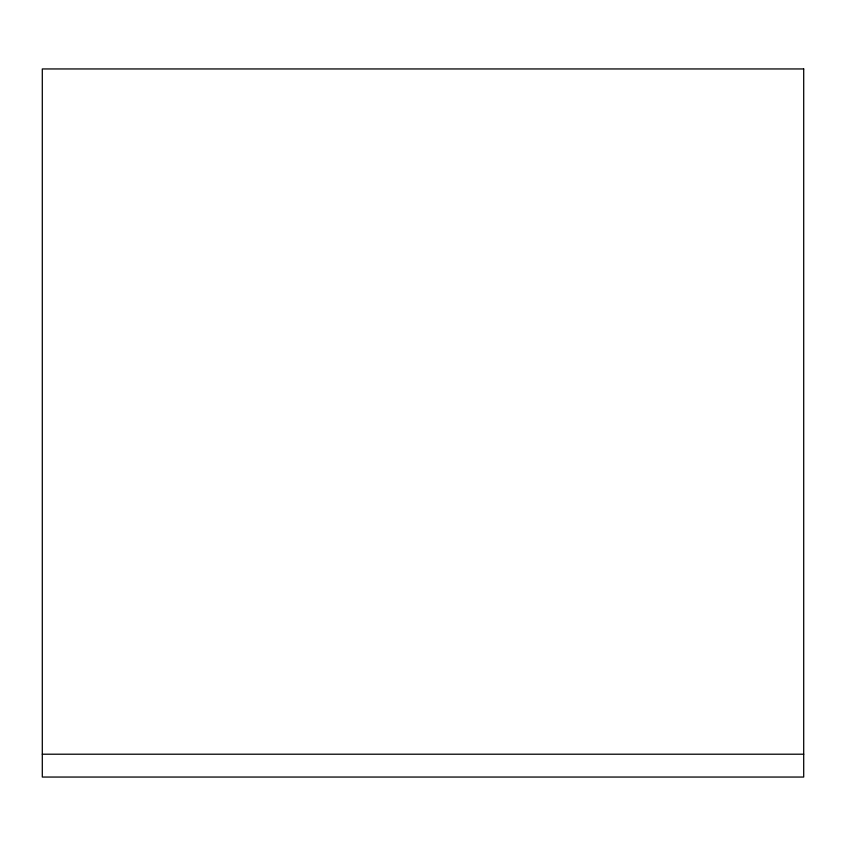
<?xml version="1.0" encoding="UTF-8"?>
<svg xmlns="http://www.w3.org/2000/svg" width="846" height="846" viewBox="0 0 846 846"><rect width="100%" height="100%" fill="white"/><g stroke="black" fill="none" stroke-linecap="round" stroke-linejoin="round"><path stroke-width="1.27" d="M42.3 754.209L803.7 754.209M803.7 68.949L42.3 68.949L42.3 777.051L803.7 777.051L803.7 68.949"/></g></svg>
